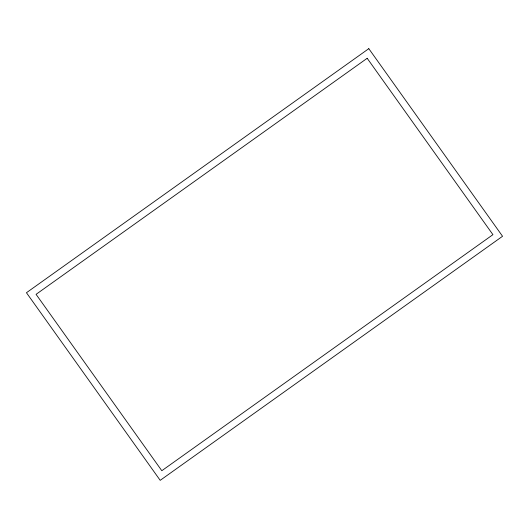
<?xml version="1.0" encoding="UTF-8"?>
<svg xmlns="http://www.w3.org/2000/svg" width="529" height="529" viewBox="0 0 529 529"><rect width="100%" height="100%" fill="white"/><g stroke="black" fill="none" stroke-linecap="round" stroke-linejoin="round"><path stroke-width="0.79" d="M368.799 48.661L26.45 292.729L160.201 480.339L502.55 236.271L368.799 48.661M367.186 58.283L36.071 294.342L161.814 470.717L492.929 234.658L367.186 58.283"/></g></svg>
